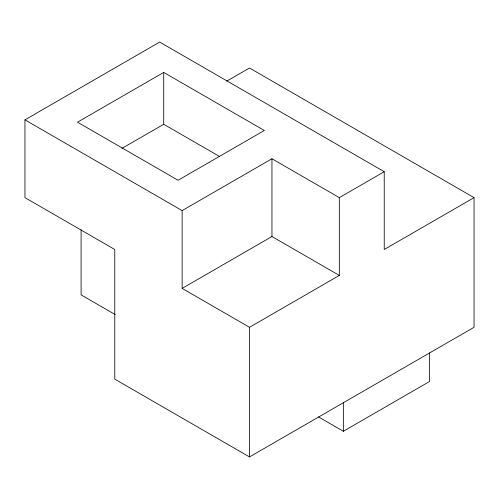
<?xml version="1.0" encoding="UTF-8"?>
<svg xmlns="http://www.w3.org/2000/svg" width="499" height="499" viewBox="0 0 499 499"><rect width="100%" height="100%" fill="white"/><g stroke="black" fill="none" stroke-linecap="round" stroke-linejoin="round"><path stroke-width="0.75" d="M24.95 119.854L159.68 42.072L384.23 171.712L384.23 249.5L474.05 197.641L474.05 327.288L249.5 456.928L114.77 379.146L114.77 249.5L24.95 197.641L24.95 119.854L182.135 210.603L271.955 158.751L339.32 197.641L384.23 171.712M163.722 72.405L77.495 122.186L178.093 180.27L264.32 130.488L163.722 72.405L163.722 124.263L219.76 156.617M226.708 81.156L249.5 68.001L474.05 197.641M121.956 148.378L163.722 124.263M182.135 210.603L182.135 288.391L271.955 236.532L339.32 275.429L339.32 197.641M182.135 288.391L249.5 327.288L339.32 275.429M318.512 416.914L343.362 431.261L429.589 381.479L429.589 352.843M115.275 314.613L81.088 294.878L81.088 229.665M343.362 402.624L343.362 431.261M271.955 158.751L271.955 236.532M249.5 327.288L249.5 456.928"/></g></svg>
